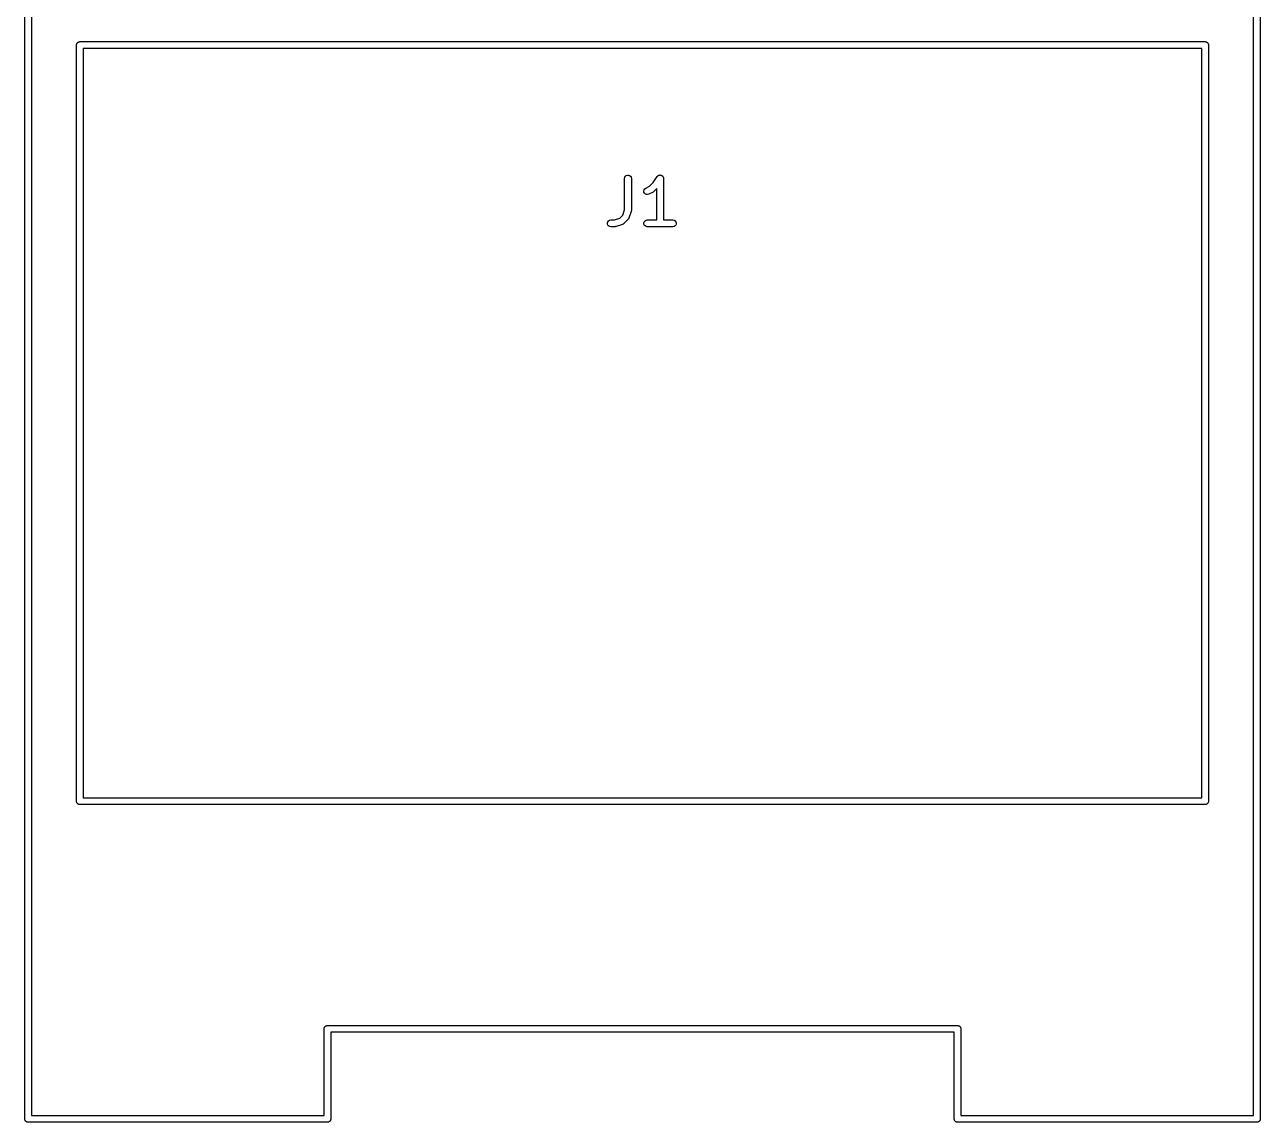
# Model space of a CAD drawing. Extents: x 86 to 333, y -237 to -29.
# Drawn here: x 91.28 to 118.72, y -66.94 to -42.55 of the extents above; entities that cross this region are included whole.
import ezdxf

# ---------------------------------------------------------------- set-up
doc = ezdxf.new("R2010")
doc.units = 0
doc.header["$MEASUREMENT"] = 0
doc.layers.add('BLACK', color=7, linetype='CONTINUOUS')

msp = doc.modelspace()

# ---------------------------------------------------------------- linework, layer by layer
at = {"layer": 'Black'}
for p, q in [((91.275, -66.86), (91.275, -36.16)), ((118.725, -36.16), (118.725, -66.86)), ((91.425, -36.235), (91.425, -66.785)), ((118.575, -66.785), (118.575, -36.235)), ((92.425, -43), (92.4261, -42.9935)), ((92.425, -59.8), (92.425, -43)), ((92.4261, -42.987), (92.4284, -42.9808)), ((92.4261, -42.9935), (92.4261, -42.987)), ((92.4284, -42.9808), (92.4295, -42.9743)), ((92.4295, -42.9743), (92.4328, -42.9687)), ((92.4328, -42.9687), (92.435, -42.9625)), ((92.435, -42.9625), (92.4393, -42.9575)), ((92.4393, -42.9575), (92.4425, -42.9518)), ((92.4425, -42.9518), (92.4476, -42.9476)), ((92.4476, -42.9476), (92.4518, -42.9425)), ((92.4518, -42.9425), (92.4575, -42.9393)), ((92.4575, -42.9393), (92.4625, -42.935)), ((92.4625, -42.935), (92.4687, -42.9328)), ((92.4687, -42.9328), (92.4743, -42.9295)), ((92.4743, -42.9295), (92.4808, -42.9284)), ((92.4808, -42.9284), (92.487, -42.9261)), ((92.487, -42.9261), (92.4935, -42.9261)), ((92.4935, -42.9261), (92.5, -42.925)), ((92.5, -42.925), (117.5, -42.925)), ((92.575, -43.075), (92.575, -59.725)), ((117.425, -43.075), (92.575, -43.075)), ((117.425, -51.4), (117.425, -43.075)), ((117.5, -42.925), (117.506, -42.9261)), ((117.506, -42.9261), (117.513, -42.9261)), ((117.513, -42.9261), (117.519, -42.9284)), ((117.519, -42.9284), (117.526, -42.9295)), ((117.526, -42.9295), (117.531, -42.9328)), ((117.531, -42.9328), (117.537, -42.935)), ((117.537, -42.935), (117.543, -42.9393)), ((117.543, -42.9393), (117.548, -42.9425)), ((117.548, -42.9425), (117.552, -42.9476)), ((117.552, -42.9476), (117.557, -42.9518)), ((117.557, -42.9518), (117.561, -42.9575)), ((117.561, -42.9575), (117.565, -42.9625)), ((117.565, -42.9625), (117.567, -42.9687)), ((117.567, -42.9687), (117.57, -42.9743)), ((117.57, -42.9743), (117.572, -42.9808)), ((117.572, -42.9808), (117.574, -42.987)), ((117.574, -42.987), (117.574, -42.9935)), ((117.574, -42.9935), (117.575, -43)), ((117.575, -43), (117.575, -51.4)), ((104.602, -45.9624), (104.606, -45.9367)), ((104.602, -46.6645), (104.602, -45.9624)), ((104.606, -45.9367), (104.619, -45.9142)), ((104.619, -45.9142), (104.639, -45.8974)), ((104.639, -45.8974), (104.664, -45.8885)), ((104.664, -45.8885), (104.69, -45.8885)), ((104.69, -45.8885), (104.714, -45.8974)), ((104.714, -45.8974), (104.734, -45.9142)), ((104.734, -45.9142), (104.747, -45.9367)), ((104.747, -45.9367), (104.752, -45.9624)), ((104.752, -45.9624), (104.752, -46.6767)), ((105.156, -46.1388), (105.237, -46.0575)), ((105.237, -46.0575), (105.329, -45.9208)), ((105.329, -45.9208), (105.331, -45.9178)), ((105.331, -45.9178), (105.333, -45.9142)), ((105.333, -45.9142), (105.34, -45.9084)), ((105.34, -45.9084), (105.347, -45.9019)), ((105.347, -45.9019), (105.35, -45.9001)), ((105.35, -45.9001), (105.353, -45.8974)), ((105.353, -45.8974), (105.362, -45.8944)), ((105.362, -45.8944), (105.37, -45.8904)), ((105.37, -45.8904), (105.374, -45.8899)), ((105.374, -45.8899), (105.378, -45.8885)), ((105.378, -45.8885), (105.387, -45.8885)), ((105.387, -45.8885), (105.396, -45.8875)), ((105.396, -45.8875), (105.4, -45.8885)), ((105.4, -45.8885), (105.404, -45.8885)), ((105.404, -45.8885), (105.412, -45.8916)), ((105.412, -45.8916), (105.421, -45.8937)), ((105.421, -45.8937), (105.425, -45.896)), ((105.425, -45.896), (105.428, -45.8974)), ((105.428, -45.8974), (105.435, -45.9032)), ((105.435, -45.9032), (105.443, -45.9081)), ((105.443, -45.9081), (105.445, -45.9115)), ((105.445, -45.9115), (105.448, -45.9142)), ((105.448, -45.9142), (105.453, -45.9219)), ((105.453, -45.9219), (105.458, -45.9291)), ((105.458, -45.9291), (105.459, -45.9331)), ((105.459, -45.9331), (105.461, -45.9367)), ((105.461, -45.9367), (105.463, -45.9455)), ((105.463, -45.9455), (105.465, -45.9541)), ((105.465, -45.9541), (105.465, -45.9583)), ((105.465, -45.9583), (105.466, -45.9624)), ((105.466, -45.9624), (105.466, -46.8874)), ((105.03, -46.2436), (105.036, -46.2183)), ((105.033, -46.2695), (105.03, -46.2436)), ((105.045, -46.2928), (105.033, -46.2695)), ((105.036, -46.2183), (105.051, -46.1965)), ((105.064, -46.3107), (105.045, -46.2928)), ((105.051, -46.1965), (105.072, -46.181)), ((105.088, -46.321), (105.064, -46.3107)), ((105.072, -46.181), (105.156, -46.1388)), ((105.114, -46.3226), (105.088, -46.321)), ((105.139, -46.3152), (105.114, -46.3226)), ((105.234, -46.2676), (105.139, -46.3152)), ((105.244, -46.2604), (105.234, -46.2676)), ((105.254, -46.2535), (105.244, -46.2604)), ((105.316, -46.1911), (105.254, -46.2535)), ((105.316, -46.8874), (105.316, -46.1911)), ((104.563, -46.779), (104.602, -46.6645)), ((104.222, -46.9494), (104.231, -46.9249)), ((104.231, -46.9249), (104.248, -46.9049)), ((104.248, -46.9049), (104.27, -46.8919)), ((104.27, -46.8919), (104.296, -46.8874)), ((104.296, -46.8874), (104.379, -46.8874)), ((104.379, -46.8874), (104.493, -46.8492)), ((104.493, -46.8492), (104.563, -46.779)), ((104.682, -46.8726), (104.587, -46.9678)), ((104.685, -46.869), (104.682, -46.8726)), ((104.688, -46.8661), (104.685, -46.869)), ((104.692, -46.8584), (104.688, -46.8661)), ((104.697, -46.8512), (104.692, -46.8584)), ((104.698, -46.847), (104.697, -46.8512)), ((104.7, -46.8432), (104.698, -46.847)), ((104.748, -46.7004), (104.7, -46.8432)), ((104.75, -46.6885), (104.748, -46.7004)), ((104.752, -46.6767), (104.75, -46.6885)), ((105.031, -46.9494), (105.04, -46.9249)), ((105.04, -46.9249), (105.057, -46.9049)), ((105.057, -46.9049), (105.08, -46.8919)), ((105.08, -46.8919), (105.105, -46.8874)), ((105.105, -46.8874), (105.316, -46.8874)), ((105.466, -46.8874), (105.677, -46.8874)), ((105.677, -46.8874), (105.702, -46.8919)), ((105.702, -46.8919), (105.725, -46.9049)), ((105.725, -46.9049), (105.742, -46.9249)), ((105.742, -46.9249), (105.751, -46.9494)), ((104.222, -46.9754), (104.222, -46.9494)), ((104.231, -46.9999), (104.222, -46.9754)), ((104.248, -47.0198), (104.231, -46.9999)), ((104.27, -47.0329), (104.248, -47.0198)), ((104.296, -47.0374), (104.27, -47.0329)), ((104.391, -47.0374), (104.296, -47.0374)), ((104.403, -47.0353), (104.391, -47.0374)), ((104.415, -47.0335), (104.403, -47.0353)), ((104.558, -46.9859), (104.415, -47.0335)), ((104.561, -46.9839), (104.558, -46.9859)), ((104.566, -46.9827), (104.561, -46.9839)), ((104.573, -46.9777), (104.566, -46.9827)), ((104.58, -46.9735), (104.573, -46.9777)), ((104.583, -46.9703), (104.58, -46.9735)), ((104.587, -46.9678), (104.583, -46.9703)), ((105.031, -46.9754), (105.031, -46.9494)), ((105.04, -46.9999), (105.031, -46.9754)), ((105.057, -47.0198), (105.04, -46.9999)), ((105.08, -47.0329), (105.057, -47.0198)), ((105.105, -47.0374), (105.08, -47.0329)), ((105.677, -47.0374), (105.105, -47.0374)), ((105.702, -47.0329), (105.677, -47.0374)), ((105.725, -47.0198), (105.702, -47.0329)), ((105.742, -46.9999), (105.725, -47.0198)), ((105.751, -46.9754), (105.742, -46.9999)), ((105.751, -46.9494), (105.751, -46.9754)), ((117.425, -59.725), (117.425, -51.4)), ((117.575, -51.4), (117.575, -59.8)), ((92.4261, -59.8065), (92.425, -59.8)), ((92.4261, -59.813), (92.4261, -59.8065)), ((92.4284, -59.8192), (92.4261, -59.813)), ((92.4295, -59.8257), (92.4284, -59.8192)), ((92.4328, -59.8313), (92.4295, -59.8257)), ((92.435, -59.8375), (92.4328, -59.8313)), ((92.4393, -59.8425), (92.435, -59.8375)), ((92.575, -59.725), (117.425, -59.725)), ((117.565, -59.8375), (117.561, -59.8425)), ((117.567, -59.8313), (117.565, -59.8375)), ((117.57, -59.8257), (117.567, -59.8313)), ((117.572, -59.8192), (117.57, -59.8257)), ((117.574, -59.813), (117.572, -59.8192)), ((117.575, -59.8), (117.574, -59.8065)), ((117.574, -59.8065), (117.574, -59.813)), ((92.4425, -59.8482), (92.4393, -59.8425)), ((92.4476, -59.8524), (92.4425, -59.8482)), ((92.4518, -59.8575), (92.4476, -59.8524)), ((92.4575, -59.8607), (92.4518, -59.8575)), ((92.4625, -59.865), (92.4575, -59.8607)), ((92.4687, -59.8672), (92.4625, -59.865)), ((92.4743, -59.8705), (92.4687, -59.8672)), ((92.4808, -59.8716), (92.4743, -59.8705)), ((92.487, -59.8739), (92.4808, -59.8716)), ((92.4935, -59.8739), (92.487, -59.8739)), ((92.5, -59.875), (92.4935, -59.8739)), ((117.5, -59.875), (92.5, -59.875)), ((117.506, -59.8739), (117.5, -59.875)), ((117.513, -59.8739), (117.506, -59.8739)), ((117.519, -59.8716), (117.513, -59.8739)), ((117.526, -59.8705), (117.519, -59.8716)), ((117.531, -59.8672), (117.526, -59.8705)), ((117.537, -59.865), (117.531, -59.8672)), ((117.543, -59.8607), (117.537, -59.865)), ((117.548, -59.8575), (117.543, -59.8607)), ((117.552, -59.8524), (117.548, -59.8575)), ((117.557, -59.8482), (117.552, -59.8524)), ((117.561, -59.8425), (117.557, -59.8482)), ((97.925, -64.86), (97.9261, -64.8535)), ((97.925, -66.785), (97.925, -64.86)), ((97.9261, -64.847), (97.9284, -64.8408)), ((97.9261, -64.8535), (97.9261, -64.847)), ((97.9284, -64.8408), (97.9295, -64.8343)), ((97.9295, -64.8343), (97.9328, -64.8287)), ((97.9328, -64.8287), (97.935, -64.8225)), ((97.935, -64.8225), (97.9393, -64.8175)), ((97.9393, -64.8175), (97.9425, -64.8118)), ((97.9425, -64.8118), (97.9476, -64.8076)), ((97.9476, -64.8076), (97.9518, -64.8025)), ((97.9518, -64.8025), (97.9575, -64.7993)), ((97.9575, -64.7993), (97.9625, -64.795)), ((97.9625, -64.795), (97.9687, -64.7928)), ((97.9687, -64.7928), (97.9743, -64.7895)), ((97.9743, -64.7895), (97.9808, -64.7884)), ((97.9808, -64.7884), (97.987, -64.7861)), ((97.987, -64.7861), (97.9935, -64.7861)), ((97.9935, -64.7861), (98, -64.785)), ((98, -64.785), (112, -64.785)), ((111.925, -64.935), (98.075, -64.935)), ((98.075, -64.935), (98.075, -66.86)), ((111.925, -66.86), (111.925, -64.935)), ((112, -64.785), (112.006, -64.7861)), ((112.006, -64.7861), (112.013, -64.7861)), ((112.013, -64.7861), (112.019, -64.7884)), ((112.019, -64.7884), (112.026, -64.7895)), ((112.026, -64.7895), (112.031, -64.7928)), ((112.031, -64.7928), (112.037, -64.795)), ((112.037, -64.795), (112.043, -64.7993)), ((112.043, -64.7993), (112.048, -64.8025)), ((112.048, -64.8025), (112.052, -64.8076)), ((112.052, -64.8076), (112.057, -64.8118)), ((112.057, -64.8118), (112.061, -64.8175)), ((112.061, -64.8175), (112.065, -64.8225)), ((112.065, -64.8225), (112.067, -64.8287)), ((112.067, -64.8287), (112.07, -64.8343)), ((112.07, -64.8343), (112.072, -64.8408)), ((112.072, -64.8408), (112.074, -64.847)), ((112.074, -64.847), (112.074, -64.8535)), ((112.074, -64.8535), (112.075, -64.86)), ((112.075, -64.86), (112.075, -66.785)), ((91.2761, -66.8665), (91.275, -66.86)), ((91.2761, -66.873), (91.2761, -66.8665)), ((91.2784, -66.8792), (91.2761, -66.873)), ((91.2795, -66.8857), (91.2784, -66.8792)), ((91.2828, -66.8913), (91.2795, -66.8857)), ((91.285, -66.8975), (91.2828, -66.8913)), ((91.2893, -66.9025), (91.285, -66.8975)), ((91.2925, -66.9082), (91.2893, -66.9025)), ((91.2976, -66.9124), (91.2925, -66.9082)), ((91.3018, -66.9175), (91.2976, -66.9124)), ((91.3075, -66.9207), (91.3018, -66.9175)), ((91.3125, -66.925), (91.3075, -66.9207)), ((91.3187, -66.9272), (91.3125, -66.925)), ((91.3243, -66.9305), (91.3187, -66.9272)), ((91.3308, -66.9316), (91.3243, -66.9305)), ((91.337, -66.9339), (91.3308, -66.9316)), ((91.3435, -66.9339), (91.337, -66.9339)), ((91.35, -66.935), (91.3435, -66.9339)), ((98, -66.935), (91.35, -66.935)), ((91.425, -66.785), (97.925, -66.785)), ((98.0065, -66.9339), (98, -66.935)), ((98.013, -66.9339), (98.0065, -66.9339)), ((98.0192, -66.9316), (98.013, -66.9339)), ((98.0257, -66.9305), (98.0192, -66.9316)), ((98.0313, -66.9272), (98.0257, -66.9305)), ((98.0375, -66.925), (98.0313, -66.9272)), ((98.0425, -66.9207), (98.0375, -66.925)), ((98.0482, -66.9175), (98.0425, -66.9207)), ((98.0524, -66.9124), (98.0482, -66.9175)), ((98.0575, -66.9082), (98.0524, -66.9124)), ((98.0607, -66.9025), (98.0575, -66.9082)), ((98.065, -66.8975), (98.0607, -66.9025)), ((98.0672, -66.8913), (98.065, -66.8975)), ((98.0705, -66.8857), (98.0672, -66.8913)), ((98.0716, -66.8792), (98.0705, -66.8857)), ((98.0739, -66.873), (98.0716, -66.8792)), ((98.075, -66.86), (98.0739, -66.8665)), ((98.0739, -66.8665), (98.0739, -66.873)), ((111.926, -66.8665), (111.925, -66.86)), ((111.926, -66.873), (111.926, -66.8665)), ((111.928, -66.8792), (111.926, -66.873)), ((111.93, -66.8857), (111.928, -66.8792)), ((111.933, -66.8913), (111.93, -66.8857)), ((111.935, -66.8975), (111.933, -66.8913)), ((111.939, -66.9025), (111.935, -66.8975)), ((111.943, -66.9082), (111.939, -66.9025)), ((111.948, -66.9124), (111.943, -66.9082)), ((111.952, -66.9175), (111.948, -66.9124)), ((111.957, -66.9207), (111.952, -66.9175)), ((111.962, -66.925), (111.957, -66.9207)), ((111.969, -66.9272), (111.962, -66.925)), ((111.974, -66.9305), (111.969, -66.9272)), ((111.981, -66.9316), (111.974, -66.9305)), ((111.987, -66.9339), (111.981, -66.9316)), ((111.994, -66.9339), (111.987, -66.9339)), ((112, -66.935), (111.994, -66.9339)), ((118.65, -66.935), (112, -66.935)), ((112.075, -66.785), (118.575, -66.785)), ((118.656, -66.9339), (118.65, -66.935)), ((118.663, -66.9339), (118.656, -66.9339)), ((118.669, -66.9316), (118.663, -66.9339)), ((118.676, -66.9305), (118.669, -66.9316)), ((118.681, -66.9272), (118.676, -66.9305)), ((118.688, -66.925), (118.681, -66.9272)), ((118.693, -66.9207), (118.688, -66.925)), ((118.698, -66.9175), (118.693, -66.9207)), ((118.702, -66.9124), (118.698, -66.9175)), ((118.707, -66.9082), (118.702, -66.9124)), ((118.711, -66.9025), (118.707, -66.9082)), ((118.715, -66.8975), (118.711, -66.9025)), ((118.717, -66.8913), (118.715, -66.8975)), ((118.72, -66.8857), (118.717, -66.8913)), ((118.722, -66.8792), (118.72, -66.8857)), ((118.724, -66.873), (118.722, -66.8792)), ((118.725, -66.86), (118.724, -66.8665)), ((118.724, -66.8665), (118.724, -66.873))]:
    msp.add_line(p, q, dxfattribs=at)

doc.saveas('drawing.dxf')
